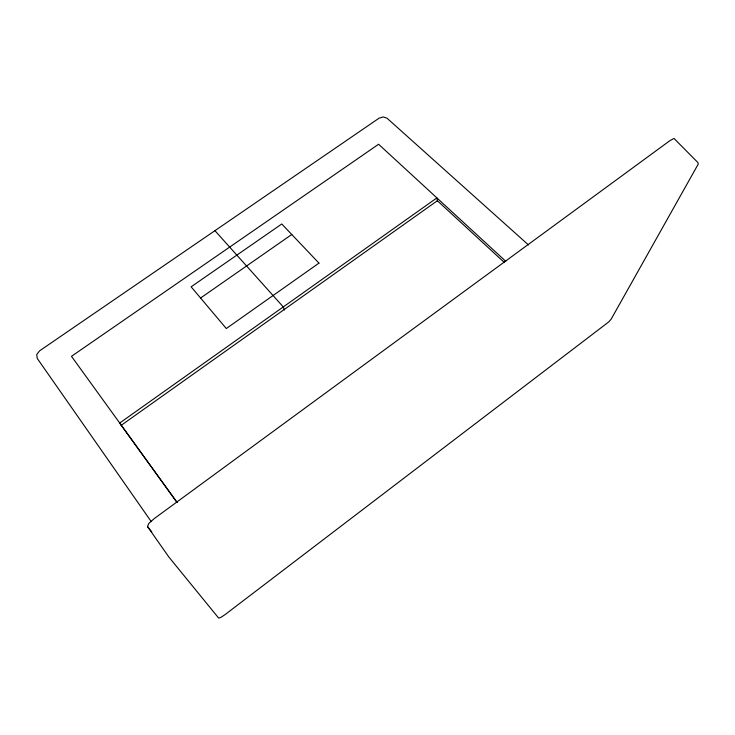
<?xml version="1.0" encoding="UTF-8"?>
<svg xmlns="http://www.w3.org/2000/svg" width="735" height="735" viewBox="0 0 735 735"><rect width="100%" height="100%" fill="white"/><g stroke="black" fill="none" stroke-linecap="round" stroke-linejoin="round"><path stroke-width="1.1" d="M147.487 526.536L148.819 523.449L154.166 518.653L669.962 140.615L674.013 138.437L697.947 162.61L698.25 164.089L611.162 319.146L608.782 321.884L225.222 614.497L220.877 617.391L218.653 618.08L168.921 557.093L147.487 526.536L151.787 531.901M200.572 298.024L291.767 234.502M528.447 244.92L387.033 118.216L383.247 116.92L379.03 118.206L39.598 350.834L36.75 354.509L37.2 358.358L151.226 521.574M505.799 261.329L378.598 144.253L71.488 356.319L177.153 502.51M504.403 262.533L437.371 200.728L121.238 425.299L176.997 502.446M214.942 230.671L283.269 306.927L284.445 310.005M121.541 425.74L119.704 423.02L436.893 197.908L437.463 201.28M318.962 263.121L226.306 328.536L191.118 286.815L281.771 223.982L318.962 263.121"/></g></svg>
